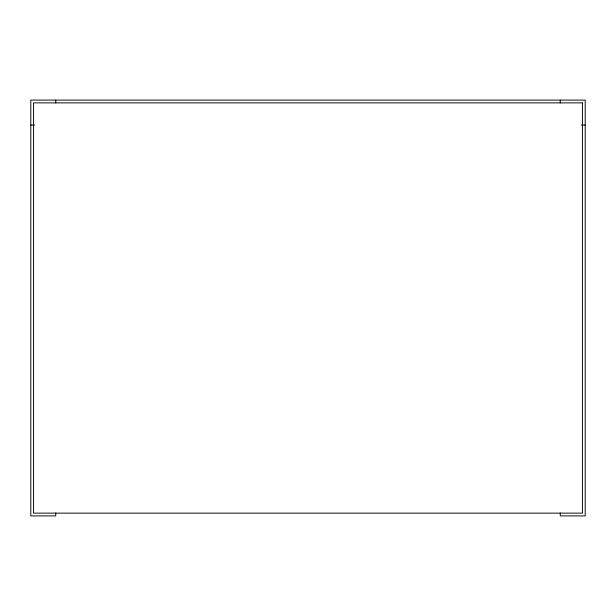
<?xml version="1.0" encoding="UTF-8"?>
<svg xmlns="http://www.w3.org/2000/svg" width="616" height="616" viewBox="0 0 616 616"><rect width="100%" height="100%" fill="white"/><g stroke="black" fill="none" stroke-linecap="round" stroke-linejoin="round"><path stroke-width="0.92" d="M30.8 125.048L34.65 125.048M581.35 125.048L585.2 125.048M560.252 100.1L560.252 102.987M560.252 513.013L560.252 515.9L585.2 515.9L585.2 100.1L30.8 100.1L30.8 515.9L55.748 515.9L55.748 513.013M55.748 100.1L55.748 102.987M582.428 102.872L33.572 102.872L33.572 513.128L582.428 513.128L582.428 102.872"/></g></svg>
